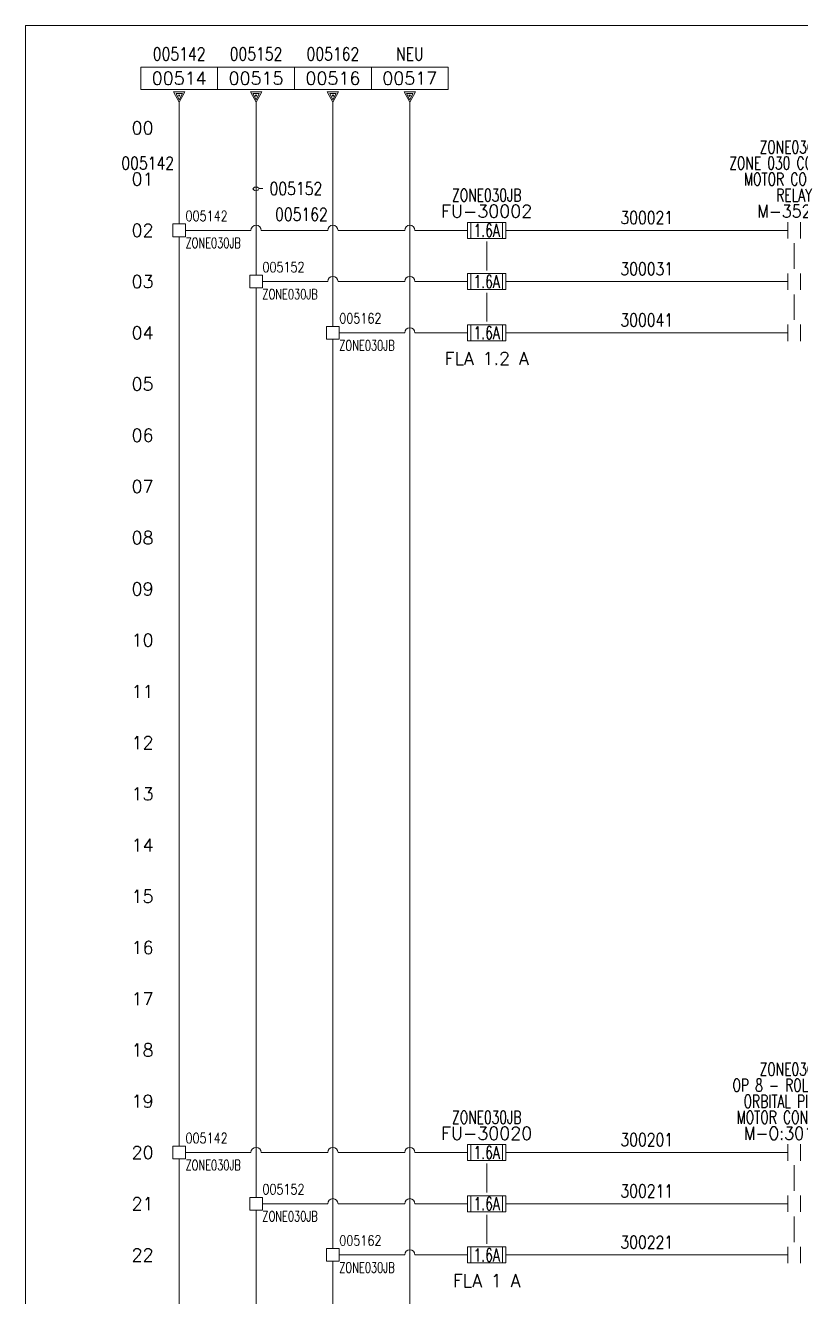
# Model space of a CAD drawing. Header units: inches. Extents: x 0 to 17, y 0 to 23.
# Drawn here: x 0 to 7.56, y 10.59 to 23 of the extents above; entities that cross this region are included whole.
import ezdxf
from ezdxf.enums import TextEntityAlignment as Align

# ---------------------------------------------------------------- set-up
doc = ezdxf.new("R2010")
doc.units = ezdxf.units.IN
doc.header["$MEASUREMENT"] = 0
doc.layers.get('0').update_dxf_attribs({"lineweight": 5})
for name, color, linetype, lineweight in [('DESCCHILD', 1, 'Continuous', 5), ('LINK', 7, 'Continuous', 5), ('LOC', 252, 'Continuous', 5), ('MISC', 2, 'Continuous', 5), ('SYMS', 7, 'Continuous', 5), ('TAGS', 2, 'Continuous', 5), ('Title_Block_Info', 2, 'Continuous', 5), ('WIRENO', 1, 'Continuous', 5), ('WIRES', 7, 'Continuous', 5), ('XREF', 1, 'Continuous', 5)]:
    doc.layers.add(name, color=color, linetype=linetype, lineweight=lineweight)
doc.layers.add('WIRENO_DEST', color=1, linetype='Continuous')
doc.styles.get("Standard").update_dxf_attribs({"font": 'romans.shx'})
doc.styles.add('WD', font='romans.shx')

# ---------------------------------------------------------------- blocks, each defined once
blk = doc.blocks.new('WD_MLRH')
at = {"color": 2, "style": 'WD'}
blk.add_attdef('RUNGFIRST', text='', height=0.125, dxfattribs=at).set_placement((-0.25, 0), align=Align.MIDDLE_RIGHT)
at = {"style": 'WD', "flags": 1}
for tag, p in [('RUNGHORV', (-0.25, -0.127)), ('RUNGDIST', (-0.25, -0.2)), ('RUNGCNT', (-0.25, -0.237)), ('RUNGINC', (-0.25, -0.163)), ('WIRE-START', (-0.25, -0.356)), ('WIRE-GSUF', (-0.25, -0.396)), ('WIREMODE', (-0.25, -0.281)), ('WIREFMT', (-0.25, -0.321)), ('PH3SPACE', (-0.25, -0.437))]:
    blk.add_attdef(tag, text='', height=0.025, dxfattribs=at).set_placement(p, align=Align.RIGHT)
blk = doc.blocks.new('HA2D2')
for p, q in [((0.375, 0.344), (-0.375, 0.344)), ((-0.375, 0.344), (-0.375, 0.125)), ((0.375, 0.125), (0.375, 0.344)), ((-0.375, 0.125), (0.375, 0.125)), ((0.055, 0.102), (-0.055, 0.102)), ((-0.055, 0.102), (0, 0)), ((0, 0.023), (-0.031, 0.086)), ((-0.031, 0.086), (0.031, 0.086)), ((0, 0.055), (-0.008, 0.07)), ((-0.008, 0.07), (0.008, 0.07)), ((0, 0), (0.055, 0.102)), ((0.031, 0.086), (0, 0.023)), ((0.008, 0.07), (0, 0.055))]:
    blk.add_line(p, q)
at = {"style": 'WD', "width": 0.8, "flags": 8}
for tag, p in [('DESC1', (0, 0.722)), ('WIRENO', (0, 0.534))]:
    blk.add_attdef(tag, text='', height=0.125, dxfattribs=at).set_placement(p, align=Align.TOP_CENTER)
at = {"style": 'WD'}
blk.add_attdef('XREF', text='', height=0.125, dxfattribs=at).set_placement((0, 0.172), align=Align.CENTER)
at = {"style": 'WD', "flags": 1}
for tag, p in [('X8TERM01', (0, 0)), ('SIGCODE', (0.088, 0.066))]:
    blk.add_attdef(tag, p, '', height=0.01, dxfattribs=at)
blk = doc.blocks.new('HFU1')
for p, q in [((-0.188, -0.078), (-0.188, 0.078)), ((-0.188, 0.078), (0.188, 0.078)), ((-0.156, 0.078), (-0.156, -0.078)), ((0.156, 0.078), (0.156, -0.078)), ((0.188, 0.078), (0.188, -0.078)), ((0.188, -0.078), (-0.188, -0.078))]:
    blk.add_line(p, q)
at = {"style": 'WD', "width": 0.7}
for tag, p in [('INST', (0, 0.451)), ('LOC', (0, 0.281))]:
    blk.add_attdef(tag, text='', height=0.125, dxfattribs=at).set_placement(p, align=Align.CENTER)
at = {"style": 'WD'}
blk.add_attdef('TAG1', text='', height=0.125, dxfattribs=at).set_placement((0, 0.125), align=Align.CENTER)
at = {"linetype": 'Continuous', "style": 'WD', "flags": 9}
for tag, p in [('ASSYCODE', (0.157, 0.251)), ('MFG', (0.156, 0.083)), ('CAT', (0.156, 0.102))]:
    blk.add_attdef(tag, text='', height=0.01, dxfattribs=at).set_placement(p, align=Align.CENTER)
at = {"style": 'WD', "width": 0.7}
blk.add_attdef('RATING1', text='', height=0.125, dxfattribs=at).set_placement((0, 0), align=Align.MIDDLE_CENTER)
at = {"style": 'WD'}
for tag, p, flags in [('X4TERM01', (-0.188, 0), 1), ('FAMILY', (0.129, 0.108), 9), ('X1TERM02', (0.188, 0), 1)]:
    blk.add_attdef(tag, p, '', height=0.01, dxfattribs=dict(at, flags=flags))
for tag, p in [('X2LINK', (0, 0.109)), ('X8LINK', (0, -0.109))]:
    blk.add_attdef(tag, p, '', height=0.01, dxfattribs=at)
at = {"linetype": 'Continuous', "style": 'WD', "flags": 8}
blk.add_attdef('TERM01', text='', height=0.125, dxfattribs=at).set_placement((-0.25, -0.031), align=Align.TOP_RIGHT)
blk.add_attdef('TERM02', text='', height=0.125, dxfattribs=at).set_placement((0.25, -0.031), align=Align.TOP_LEFT)
blk = doc.blocks.new('HFU2')
for p, q in [((-0.188, -0.078), (-0.188, 0.078)), ((-0.188, 0.078), (0.188, 0.078)), ((-0.156, 0.078), (-0.156, -0.078)), ((0.156, 0.078), (0.156, -0.078)), ((0.188, 0.078), (0.188, -0.078)), ((0.188, -0.078), (-0.188, -0.078))]:
    blk.add_line(p, q)
at = {"style": 'WD', "width": 0.7}
for tag, p in [('INST', (0, 0.451)), ('LOC', (0, 0.281))]:
    blk.add_attdef(tag, text='', height=0.125, dxfattribs=at).set_placement(p, align=Align.CENTER)
at = {"style": 'WD'}
blk.add_attdef('TAG2', text='', height=0.125, dxfattribs=at).set_placement((0, 0.125), align=Align.CENTER)
at = {"linetype": 'Continuous', "style": 'WD', "flags": 9}
for tag, p in [('FAMILY', (0.157, 0.251)), ('ASSYCODE', (0.188, 0.235)), ('MFG', (0.156, 0.083)), ('CAT', (0.156, 0.102))]:
    blk.add_attdef(tag, text='', height=0.01, dxfattribs=at).set_placement(p, align=Align.CENTER)
at = {"style": 'WD', "width": 0.7}
blk.add_attdef('RATING1', text='', height=0.125, dxfattribs=at).set_placement((0, 0), align=Align.MIDDLE_CENTER)
at = {"style": 'WD', "flags": 1}
for tag, p in [('X4TERM01', (-0.188, 0)), ('X1TERM02', (0.188, 0))]:
    blk.add_attdef(tag, p, '', height=0.01, dxfattribs=at)
at = {"style": 'WD'}
for tag, p in [('X2LINK', (0, 0.109)), ('X8LINK', (0, -0.109))]:
    blk.add_attdef(tag, p, '', height=0.01, dxfattribs=at)
at = {"linetype": 'Continuous', "style": 'WD', "flags": 8}
blk.add_attdef('TERM01', text='', height=0.125, dxfattribs=at).set_placement((-0.25, -0.031), align=Align.TOP_RIGHT)
blk.add_attdef('TERM02', text='', height=0.125, dxfattribs=at).set_placement((0.25, -0.031), align=Align.TOP_LEFT)
blk = doc.blocks.new('HMS21')
at = {"linetype": 'Continuous'}
for p, q in [((-0.062, 0.08), (-0.062, -0.08)), ((0.062, 0.08), (0.062, -0.08))]:
    blk.add_line(p, q, dxfattribs=at)
at = {"style": 'WD'}
for tag, width, p in [('LOC', 0.7, (0, 0.75)), ('DESC1', 0.7, (0, 0.594)), ('DESC2', 0.7, (0, 0.437)), ('DESC3', 0.7, (0, 0.281)), ('TAG2', 0.9, (0, 0.125)), ('XREF', 0.7, (0, -0.297)), ('INST', 0.7, (0, -0.438))]:
    blk.add_attdef(tag, text='', height=0.125, dxfattribs=dict(at, width=width)).set_placement(p, align=Align.CENTER)
for tag, p in [('X2LINK', (0, 0.125)), ('X8LINK', (0, -0.125))]:
    blk.add_attdef(tag, p, '', height=0.01, dxfattribs=at)
for tag, p, flags in [('X4TERM01', (-0.062, 0), 1), ('X1TERM02', (0.062, 0), 1), ('FAMILY', (0.097, 0.053), 9), ('CONTACT', (0.097, 0.036), 1)]:
    blk.add_attdef(tag, p, '', height=0.01, dxfattribs=dict(at, flags=flags))
at = {"linetype": 'Continuous', "style": 'WD', "flags": 8}
blk.add_attdef('TERM01', text='', height=0.125, dxfattribs=at).set_placement((-0.125, -0.031), align=Align.TOP_RIGHT)
blk.add_attdef('TERM02', text='', height=0.125, dxfattribs=at).set_placement((0.125, -0.031), align=Align.TOP_LEFT)
blk = doc.blocks.new('WD_WNV')
at = {"linetype": 'Continuous', "style": 'WD', "width": 0.8}
blk.add_attdef('WIRENO', text='', height=0.125, dxfattribs=at).set_placement((-0.05, 0), align=Align.MIDDLE_RIGHT)
blk = doc.blocks.new('WD_WNH')
at = {"linetype": 'Continuous', "style": 'WD', "width": 0.8}
blk.add_attdef('WIRENO', text='', height=0.125, dxfattribs=at).set_placement((0, 0.0625), align=Align.CENTER)
blk = doc.blocks.new('TB_P')
at = {"color": 5, "linetype": 'Continuous'}
blk.add_lwpolyline([(0, 0), (17, 0), (17, 23), (0, 23)], close=True, dxfattribs=at)
at = {"color": 2, "linetype": 'Continuous', "style": 'WD', "flags": 1}
for tag, p in [('REV1_NO', (1.734, 3.29)), ('REV1_BY', (7.303, 3.29)), ('REV1_DATE', (9.562, 3.29)), ('REV2_NO', (1.734, 3.04)), ('REV2_BY', (7.303, 3.04)), ('REV2_DATE', (9.562, 3.04)), ('REV3_NO', (1.734, 2.79)), ('REV3_BY', (7.303, 2.79)), ('REV3_DATE', (9.562, 2.79)), ('REV4_NO', (1.734, 2.54)), ('REV4_BY', (7.303, 2.54)), ('REV4_DATE', (9.562, 2.54)), ('REV5_NO', (1.734, 2.29)), ('REV5_BY', (7.303, 2.29)), ('REV5_DATE', (9.562, 2.29)), ('REV6_NO', (1.734, 2.04)), ('REV6_BY', (7.303, 2.04)), ('REV6_DATE', (9.562, 2.04)), ('REV7_NO', (1.734, 1.79)), ('REV7_BY', (7.303, 1.79)), ('REV7_DATE', (9.562, 1.79)), ('REV8_NO', (1.734, 1.54)), ('REV8_BY', (7.303, 1.54)), ('REV8_DATE', (9.562, 1.54)), ('REV9_NO', (1.734, 1.29)), ('REV9_BY', (7.303, 1.29)), ('REV9_DATE', (9.562, 1.29))]:
    blk.add_attdef(tag, text='', height=0.15, dxfattribs=at).set_placement(p, align=Align.MIDDLE_CENTER)
for tag, p in [('REV1_CHANGE', (2.292, 3.29)), ('REV2_CHANGE', (2.292, 3.04)), ('REV3_CHANGE', (2.292, 2.79)), ('REV4_CHANGE', (2.292, 2.54)), ('REV5_CHANGE', (2.292, 2.29)), ('REV6_CHANGE', (2.292, 2.04)), ('REV7_CHANGE', (2.292, 1.79)), ('REV8_CHANGE', (2.292, 1.54)), ('REV9_CHANGE', (2.292, 1.29))]:
    blk.add_attdef(tag, text='', height=0.15, dxfattribs=at).set_placement(p, align=Align.MIDDLE_LEFT)
at = {"layer": 'Title_Block_Info', "ltscale": 0.1}
for tag, p in [('CUSTOMER', (6.842, 0.833)), ('JOB DESCRIPTION LINE', (6.842, 0.5)), ('DRAWING DESCRIPTION', (6.842, 0.167))]:
    blk.add_attdef(tag, text='', height=0.15, dxfattribs=at).set_placement(p, align=Align.MIDDLE_LEFT)
at = {"layer": 'Title_Block_Info', "ltscale": 0.1, "style": 'WD'}
for tag, p in [('JOB #', (12.752, 0.833)), ('SEC. NO.', (14.75, 0.833)), ('SHT. NO.', (16.312, 0.833)), ('NAME', (12.795, 0.5)), ('REV', (16.194, 0.5))]:
    blk.add_attdef(tag, text='', height=0.125, dxfattribs=at).set_placement(p, align=Align.MIDDLE_CENTER)
blk.add_attdef('DATE', text='', height=0.125, dxfattribs=at).set_placement((15.188, 0.5), align=Align.MIDDLE_RIGHT)
blk.add_attdef('FILE NUMBER', text='', height=0.125, dxfattribs=at).set_placement((12.591, 0.167), align=Align.MIDDLE_LEFT)
blk = doc.blocks.new('VT0W01')
for p, q in [((-0.062, 0.062), (0.062, 0.062)), ((-0.062, -0.062), (-0.062, 0.062)), ((0.062, 0.062), (0.062, -0.062)), ((0.062, -0.062), (-0.062, -0.062))]:
    blk.add_line(p, q)
at = {"style": 'WD', "width": 0.7}
for tag, p in [('INST', (0.062, 0.208)), ('LOC', (0.062, -0.173))]:
    blk.add_attdef(tag, p, '', height=0.1, dxfattribs=at)
at = {"linetype": 'Continuous', "style": 'WD'}
for tag, p, width, flags in [('WIRENO', (0.062, 0.091), 0.8, 8), ('TAGSTRIP', (0.05, -0.282), 0.9, 8), ('CAT', (0.213, -0.406), 0.8, 1)]:
    blk.add_attdef(tag, p, '', height=0.1, dxfattribs=dict(at, width=width, flags=flags))
at = {"style": 'WD', "flags": 1}
for tag, p, height in [('X4TERM01', (-0.062, 0), 0.01), ('X4TERMDESC01', (-0.055, -0.023), 0.025), ('X2TERMDESC01', (-0.006, 0.029), 0.025), ('X2TERM01', (0, 0.062), 0.01), ('X1TERMDESC01', (0.039, -0.003), 0.025), ('X1TERM01', (0.062, 0), 0.01), ('X8TERM01', (0, -0.062), 0.01), ('X8TERMDESC01', (0, -0.054), 0.025)]:
    blk.add_attdef(tag, p, '', height=height, dxfattribs=at)
at = {"linetype": 'Continuous', "style": 'WD', "width": 0.8, "flags": 1}
blk.add_attdef('MFG', text='', height=0.1, dxfattribs=at).set_placement((0.088, -0.406), align=Align.RIGHT)
at = {"style": 'WD', "width": 0.7, "flags": 1}
blk.add_attdef('ASSYCODE', (0.062, -0.281), '', height=0.01, dxfattribs=at)

msp = doc.modelspace()

# ---------------------------------------------------------------- linework, layer by layer
at = {"layer": 'LINK'}
for points in [[(4.5, 20.891), (4.5, 20.609)], [(7.5, 20.875), (7.5, 20.625)], [(4.5, 20.391), (4.5, 20.109)], [(7.5, 20.375), (7.5, 20.125)], [(4.5, 11.891), (4.5, 11.609)], [(7.5, 11.875), (7.5, 11.625)], [(4.5, 11.391), (4.5, 11.109)], [(7.5, 11.375), (7.5, 11.125)]]:
    msp.add_lwpolyline(points, dxfattribs=at)
at = {"layer": 'WIRENO'}
msp.add_lwpolyline([(2.316, 21.408), (2.281, 21.407), (2.265, 21.422), (2.234, 21.421), (2.219, 21.406), (2.235, 21.39), (2.266, 21.391), (2.274, 21.399)], dxfattribs=at)
at = {"layer": 'WIRES'}
for p, q in [((1.5, 22.25), (1.5, 21.062)), ((2.25, 22.25), (2.25, 20.562)), ((3, 22.25), (3, 20.062)), ((3.75, 22.25), (3.75, 2.25)), ((1.562, 21), (2.2, 21)), ((2.3, 21), (2.95, 21)), ((3.05, 21), (3.7, 21)), ((3.8, 21), (4.312, 21)), ((4.687, 21), (7.438, 21)), ((1.5, 20.938), (1.5, 12.062)), ((2.312, 20.5), (2.95, 20.5)), ((3.05, 20.5), (3.7, 20.5)), ((3.8, 20.5), (4.312, 20.5)), ((4.687, 20.5), (7.438, 20.5)), ((2.25, 20.438), (2.25, 11.562)), ((3.062, 20), (3.7, 20)), ((3.8, 20), (4.312, 20)), ((4.687, 20), (7.438, 20)), ((3, 19.938), (3, 11.062)), ((1.5, 11.938), (1.5, 2.25)), ((1.562, 12), (2.2, 12)), ((2.3, 12), (2.95, 12)), ((3.05, 12), (3.7, 12)), ((3.8, 12), (4.312, 12)), ((4.688, 12), (7.438, 12)), ((2.25, 11.438), (2.25, 2.25)), ((2.312, 11.5), (2.95, 11.5)), ((3.05, 11.5), (3.7, 11.5)), ((3.8, 11.5), (4.312, 11.5)), ((4.688, 11.5), (7.438, 11.5)), ((3, 10.938), (3, 2.25)), ((3.062, 11), (3.7, 11)), ((3.8, 11), (4.312, 11)), ((4.688, 11), (7.438, 11))]:
    msp.add_line(p, q, dxfattribs=at)
for centre in [(2.25, 21), (3, 21), (3.75, 21), (3, 20.5), (3.75, 20.5), (3.75, 20), (2.25, 12), (3, 12), (3.75, 12), (3, 11.5), (3.75, 11.5), (3.75, 11)]:
    msp.add_arc(centre, 0.05, 0, 180, dxfattribs=at)

# ---------------------------------------------------------------- block references
msp.add_blockref('TB_P', (0, 0))
msp.add_blockref('WD_MLRH', (1.5, 22)).add_auto_attribs({'RUNGFIRST': '00'})
at = {"layer": 'SYMS'}
ref = msp.add_blockref('HA2D2', (1.5, 22.25), dxfattribs=at)
ref.add_attrib('XREF', '00514', dxfattribs={"layer": 'XREF', "height": 0.125, "style": 'WD'}).set_placement((1.5, 22.422), align=Align.CENTER)
ref.add_attrib('WIRENO', '005142', dxfattribs={"layer": 'WIRENO_DEST', "height": 0.125, "style": 'WD', "width": 0.8, "flags": 8}).set_placement((1.5, 22.784), align=Align.TOP_CENTER)
ref = msp.add_blockref('HA2D2', (2.25, 22.25), dxfattribs=at)
ref.add_attrib('XREF', '00515', dxfattribs={"layer": 'XREF', "height": 0.125, "style": 'WD'}).set_placement((2.25, 22.422), align=Align.CENTER)
ref.add_attrib('WIRENO', '005152', dxfattribs={"layer": 'WIRENO_DEST', "height": 0.125, "style": 'WD', "width": 0.8, "flags": 8}).set_placement((2.25, 22.784), align=Align.TOP_CENTER)
ref = msp.add_blockref('HA2D2', (3, 22.25), dxfattribs=at)
ref.add_attrib('XREF', '00516', dxfattribs={"layer": 'XREF', "height": 0.125, "style": 'WD'}).set_placement((3, 22.422), align=Align.CENTER)
ref.add_attrib('WIRENO', '005162', dxfattribs={"layer": 'WIRENO_DEST', "height": 0.125, "style": 'WD', "width": 0.8, "flags": 8}).set_placement((3, 22.784), align=Align.TOP_CENTER)
ref = msp.add_blockref('HA2D2', (3.75, 22.25), dxfattribs=at)
ref.add_attrib('XREF', '00517', dxfattribs={"layer": 'XREF', "height": 0.125, "style": 'WD'}).set_placement((3.75, 22.422), align=Align.CENTER)
ref.add_attrib('WIRENO', 'NEU', dxfattribs={"layer": 'WIRENO_DEST', "height": 0.125, "style": 'WD', "width": 0.8, "flags": 8}).set_placement((3.75, 22.784), align=Align.TOP_CENTER)
ref = msp.add_blockref('HMS21', (7.5, 21), dxfattribs=at)
ref.add_attrib('TAG2', 'M-35220', dxfattribs={"layer": 'TAGS', "height": 0.125, "style": 'WD', "width": 0.9}).set_placement((7.5, 21.125), align=Align.CENTER)
ref.add_attrib('DESC1', 'ZONE 030 CONVEYOR', dxfattribs={"layer": 'DESCCHILD', "height": 0.125, "style": 'WD', "width": 0.7}).set_placement((7.5, 21.594), align=Align.CENTER)
ref.add_attrib('DESC2', 'MOTOR CONTROL', dxfattribs={"layer": 'DESCCHILD', "height": 0.125, "style": 'WD', "width": 0.7}).set_placement((7.5, 21.437), align=Align.CENTER)
ref.add_attrib('LOC', 'ZONE030JB', dxfattribs={"layer": 'LOC', "height": 0.125, "style": 'WD', "width": 0.7}).set_placement((7.5, 21.75), align=Align.CENTER)
ref.add_attrib('DESC3', 'RELAY', dxfattribs={"layer": 'DESCCHILD', "height": 0.125, "style": 'WD', "width": 0.7}).set_placement((7.5, 21.281), align=Align.CENTER)
ref = msp.add_blockref('HFU1', (4.5, 21), dxfattribs=at)
ref.add_attrib('TAG1', 'FU-30002', dxfattribs={"layer": 'TAGS', "height": 0.125, "style": 'WD'}).set_placement((4.5, 21.125), align=Align.CENTER)
ref.add_attrib('LOC', 'ZONE030JB', dxfattribs={"layer": 'LOC', "height": 0.125, "style": 'WD', "width": 0.7}).set_placement((4.5, 21.281), align=Align.CENTER)
ref.add_attrib('RATING1', '1.6A', dxfattribs={"layer": 'MISC', "height": 0.125, "style": 'WD', "width": 0.7}).set_placement((4.5, 21), align=Align.MIDDLE_CENTER)
ref = msp.add_blockref('VT0W01', (1.5, 21), dxfattribs=at)
ref.add_attrib('WIRENO', '005142', (1.562, 21.091), dxfattribs={"layer": 'WIRENO', "linetype": 'Continuous', "height": 0.1, "style": 'WD', "width": 0.8, "flags": 8})
ref.add_attrib('LOC', 'ZONE030JB', (1.562, 20.827), dxfattribs={"layer": 'LOC', "height": 0.1, "style": 'WD', "width": 0.7})
ref = msp.add_blockref('VT0W01', (2.25, 20.5), dxfattribs=at)
ref.add_attrib('WIRENO', '005152', (2.312, 20.591), dxfattribs={"layer": 'WIRENO', "linetype": 'Continuous', "height": 0.1, "style": 'WD', "width": 0.8, "flags": 8})
ref.add_attrib('LOC', 'ZONE030JB', (2.312, 20.327), dxfattribs={"layer": 'LOC', "height": 0.1, "style": 'WD', "width": 0.7})
ref = msp.add_blockref('HFU2', (4.5, 20.5), dxfattribs=at)
ref.add_attrib('RATING1', '1.6A', dxfattribs={"layer": 'MISC', "height": 0.125, "style": 'WD', "width": 0.7}).set_placement((4.5, 20.5), align=Align.MIDDLE_CENTER)
for p in [(7.5, 20.5), (7.5, 20), (7.5, 11.5), (7.5, 11)]:
    msp.add_blockref('HMS21', p, dxfattribs=at)
ref = msp.add_blockref('VT0W01', (3, 20), dxfattribs=at)
ref.add_attrib('WIRENO', '005162', (3.062, 20.091), dxfattribs={"layer": 'WIRENO', "linetype": 'Continuous', "height": 0.1, "style": 'WD', "width": 0.8, "flags": 8})
ref.add_attrib('LOC', 'ZONE030JB', (3.062, 19.827), dxfattribs={"layer": 'LOC', "height": 0.1, "style": 'WD', "width": 0.7})
ref = msp.add_blockref('HFU2', (4.5, 20), dxfattribs=at)
ref.add_attrib('RATING1', '1.6A', dxfattribs={"layer": 'MISC', "height": 0.125, "style": 'WD', "width": 0.7}).set_placement((4.5, 20), align=Align.MIDDLE_CENTER)
ref = msp.add_blockref('HMS21', (7.5, 12), dxfattribs=at)
ref.add_attrib('TAG2', 'M-O:301/06', dxfattribs={"layer": 'TAGS', "height": 0.125, "style": 'WD', "width": 0.9}).set_placement((7.5, 12.125), align=Align.CENTER)
ref.add_attrib('DESC1', 'OP 8 - ROLLER PIN', dxfattribs={"layer": 'DESCCHILD', "height": 0.125, "style": 'WD', "width": 0.7}).set_placement((7.5, 12.594), align=Align.CENTER)
ref.add_attrib('DESC2', 'ORBITAL PINNING', dxfattribs={"layer": 'DESCCHILD', "height": 0.125, "style": 'WD', "width": 0.7}).set_placement((7.5, 12.437), align=Align.CENTER)
ref.add_attrib('LOC', 'ZONE030JB', dxfattribs={"layer": 'LOC', "height": 0.125, "style": 'WD', "width": 0.7}).set_placement((7.5, 12.75), align=Align.CENTER)
ref.add_attrib('DESC3', 'MOTOR CONTACTOR', dxfattribs={"layer": 'DESCCHILD', "height": 0.125, "style": 'WD', "width": 0.7}).set_placement((7.5, 12.281), align=Align.CENTER)
ref = msp.add_blockref('HFU1', (4.5, 12), dxfattribs=at)
ref.add_attrib('TAG1', 'FU-30020', dxfattribs={"layer": 'TAGS', "height": 0.125, "style": 'WD'}).set_placement((4.5, 12.125), align=Align.CENTER)
ref.add_attrib('LOC', 'ZONE030JB', dxfattribs={"layer": 'LOC', "height": 0.125, "style": 'WD', "width": 0.7}).set_placement((4.5, 12.281), align=Align.CENTER)
ref.add_attrib('RATING1', '1.6A', dxfattribs={"layer": 'MISC', "height": 0.125, "style": 'WD', "width": 0.7}).set_placement((4.5, 12), align=Align.MIDDLE_CENTER)
ref = msp.add_blockref('VT0W01', (1.5, 12), dxfattribs=at)
ref.add_attrib('WIRENO', '005142', (1.562, 12.091), dxfattribs={"layer": 'WIRENO', "linetype": 'Continuous', "height": 0.1, "style": 'WD', "width": 0.8, "flags": 8})
ref.add_attrib('LOC', 'ZONE030JB', (1.562, 11.827), dxfattribs={"layer": 'LOC', "height": 0.1, "style": 'WD', "width": 0.7})
ref = msp.add_blockref('VT0W01', (2.25, 11.5), dxfattribs=at)
ref.add_attrib('WIRENO', '005152', (2.312, 11.591), dxfattribs={"layer": 'WIRENO', "linetype": 'Continuous', "height": 0.1, "style": 'WD', "width": 0.8, "flags": 8})
ref.add_attrib('LOC', 'ZONE030JB', (2.312, 11.327), dxfattribs={"layer": 'LOC', "height": 0.1, "style": 'WD', "width": 0.7})
ref = msp.add_blockref('HFU2', (4.5, 11.5), dxfattribs=at)
ref.add_attrib('RATING1', '1.6A', dxfattribs={"layer": 'MISC', "height": 0.125, "style": 'WD', "width": 0.7}).set_placement((4.5, 11.5), align=Align.MIDDLE_CENTER)
ref = msp.add_blockref('VT0W01', (3, 11), dxfattribs=at)
ref.add_attrib('WIRENO', '005162', (3.062, 11.091), dxfattribs={"layer": 'WIRENO', "linetype": 'Continuous', "height": 0.1, "style": 'WD', "width": 0.8, "flags": 8})
ref.add_attrib('LOC', 'ZONE030JB', (3.062, 10.827), dxfattribs={"layer": 'LOC', "height": 0.1, "style": 'WD', "width": 0.7})
ref = msp.add_blockref('HFU2', (4.5, 11), dxfattribs=at)
ref.add_attrib('RATING1', '1.6A', dxfattribs={"layer": 'MISC', "height": 0.125, "style": 'WD', "width": 0.7}).set_placement((4.5, 11), align=Align.MIDDLE_CENTER)
at = {"layer": 'WIRENO'}
ref = msp.add_blockref('WD_WNV', (1.5, 21.656), dxfattribs=at)
ref.add_attrib('WIRENO', '005142', dxfattribs={"linetype": 'Continuous', "height": 0.125, "style": 'WD', "width": 0.8}).set_placement((1.45, 21.656), align=Align.MIDDLE_RIGHT)
ref = msp.add_blockref('WD_WNV', (2.25, 21.406), dxfattribs=at)
ref.add_attrib('WIRENO', '005152', dxfattribs={"linetype": 'Continuous', "height": 0.125, "style": 'WD', "width": 0.8}).set_placement((2.896, 21.408), align=Align.MIDDLE_RIGHT)
ref = msp.add_blockref('WD_WNV', (3, 21.156), dxfattribs=at)
ref.add_attrib('WIRENO', '005162', dxfattribs={"linetype": 'Continuous', "height": 0.125, "style": 'WD', "width": 0.8}).set_placement((2.95, 21.156), align=Align.MIDDLE_RIGHT)
ref = msp.add_blockref('WD_WNH', (6.062, 21), dxfattribs=at)
ref.add_attrib('WIRENO', '300021', dxfattribs={"linetype": 'Continuous', "height": 0.125, "style": 'WD', "width": 0.8}).set_placement((6.062, 21.062), align=Align.CENTER)
ref = msp.add_blockref('WD_WNH', (6.062, 20.5), dxfattribs=at)
ref.add_attrib('WIRENO', '300031', dxfattribs={"linetype": 'Continuous', "height": 0.125, "style": 'WD', "width": 0.8}).set_placement((6.062, 20.562), align=Align.CENTER)
ref = msp.add_blockref('WD_WNH', (6.062, 20), dxfattribs=at)
ref.add_attrib('WIRENO', '300041', dxfattribs={"linetype": 'Continuous', "height": 0.125, "style": 'WD', "width": 0.8}).set_placement((6.062, 20.062), align=Align.CENTER)
ref = msp.add_blockref('WD_WNH', (6.062, 12), dxfattribs=at)
ref.add_attrib('WIRENO', '300201', dxfattribs={"linetype": 'Continuous', "height": 0.125, "style": 'WD', "width": 0.8}).set_placement((6.062, 12.062), align=Align.CENTER)
ref = msp.add_blockref('WD_WNH', (6.062, 11.5), dxfattribs=at)
ref.add_attrib('WIRENO', '300211', dxfattribs={"linetype": 'Continuous', "height": 0.125, "style": 'WD', "width": 0.8}).set_placement((6.062, 11.562), align=Align.CENTER)
ref = msp.add_blockref('WD_WNH', (6.062, 11), dxfattribs=at)
ref.add_attrib('WIRENO', '300221', dxfattribs={"linetype": 'Continuous', "height": 0.125, "style": 'WD', "width": 0.8}).set_placement((6.062, 11.062), align=Align.CENTER)

# ---------------------------------------------------------------- texts
at = {"color": 2, "style": 'WD'}
for s, p in [('01', (1.25, 21.5)), ('02', (1.25, 21)), ('03', (1.25, 20.5)), ('04', (1.25, 20)), ('05', (1.25, 19.5)), ('06', (1.25, 19)), ('07', (1.25, 18.5)), ('08', (1.25, 18)), ('09', (1.25, 17.5)), ('10', (1.25, 17)), ('11', (1.25, 16.5)), ('12', (1.25, 16)), ('13', (1.25, 15.5)), ('14', (1.25, 15)), ('15', (1.25, 14.5)), ('16', (1.25, 14)), ('17', (1.25, 13.5)), ('18', (1.25, 13)), ('19', (1.25, 12.5)), ('20', (1.25, 12)), ('21', (1.25, 11.5)), ('22', (1.25, 11))]:
    msp.add_text(s, height=0.125, dxfattribs=at).set_placement(p, align=Align.MIDDLE_RIGHT)
at = {"layer": 'SYMS', "char_height": 0.125, "width": 1.156, "attachment_point": 2}
for s, insert in [('FLA 1.2 A', (4.5, 19.812)), ('FLA 1 A', (4.5, 10.812))]:
    msp.add_mtext(s, dxfattribs=dict(at, insert=insert))

doc.saveas('drawing.dxf')
